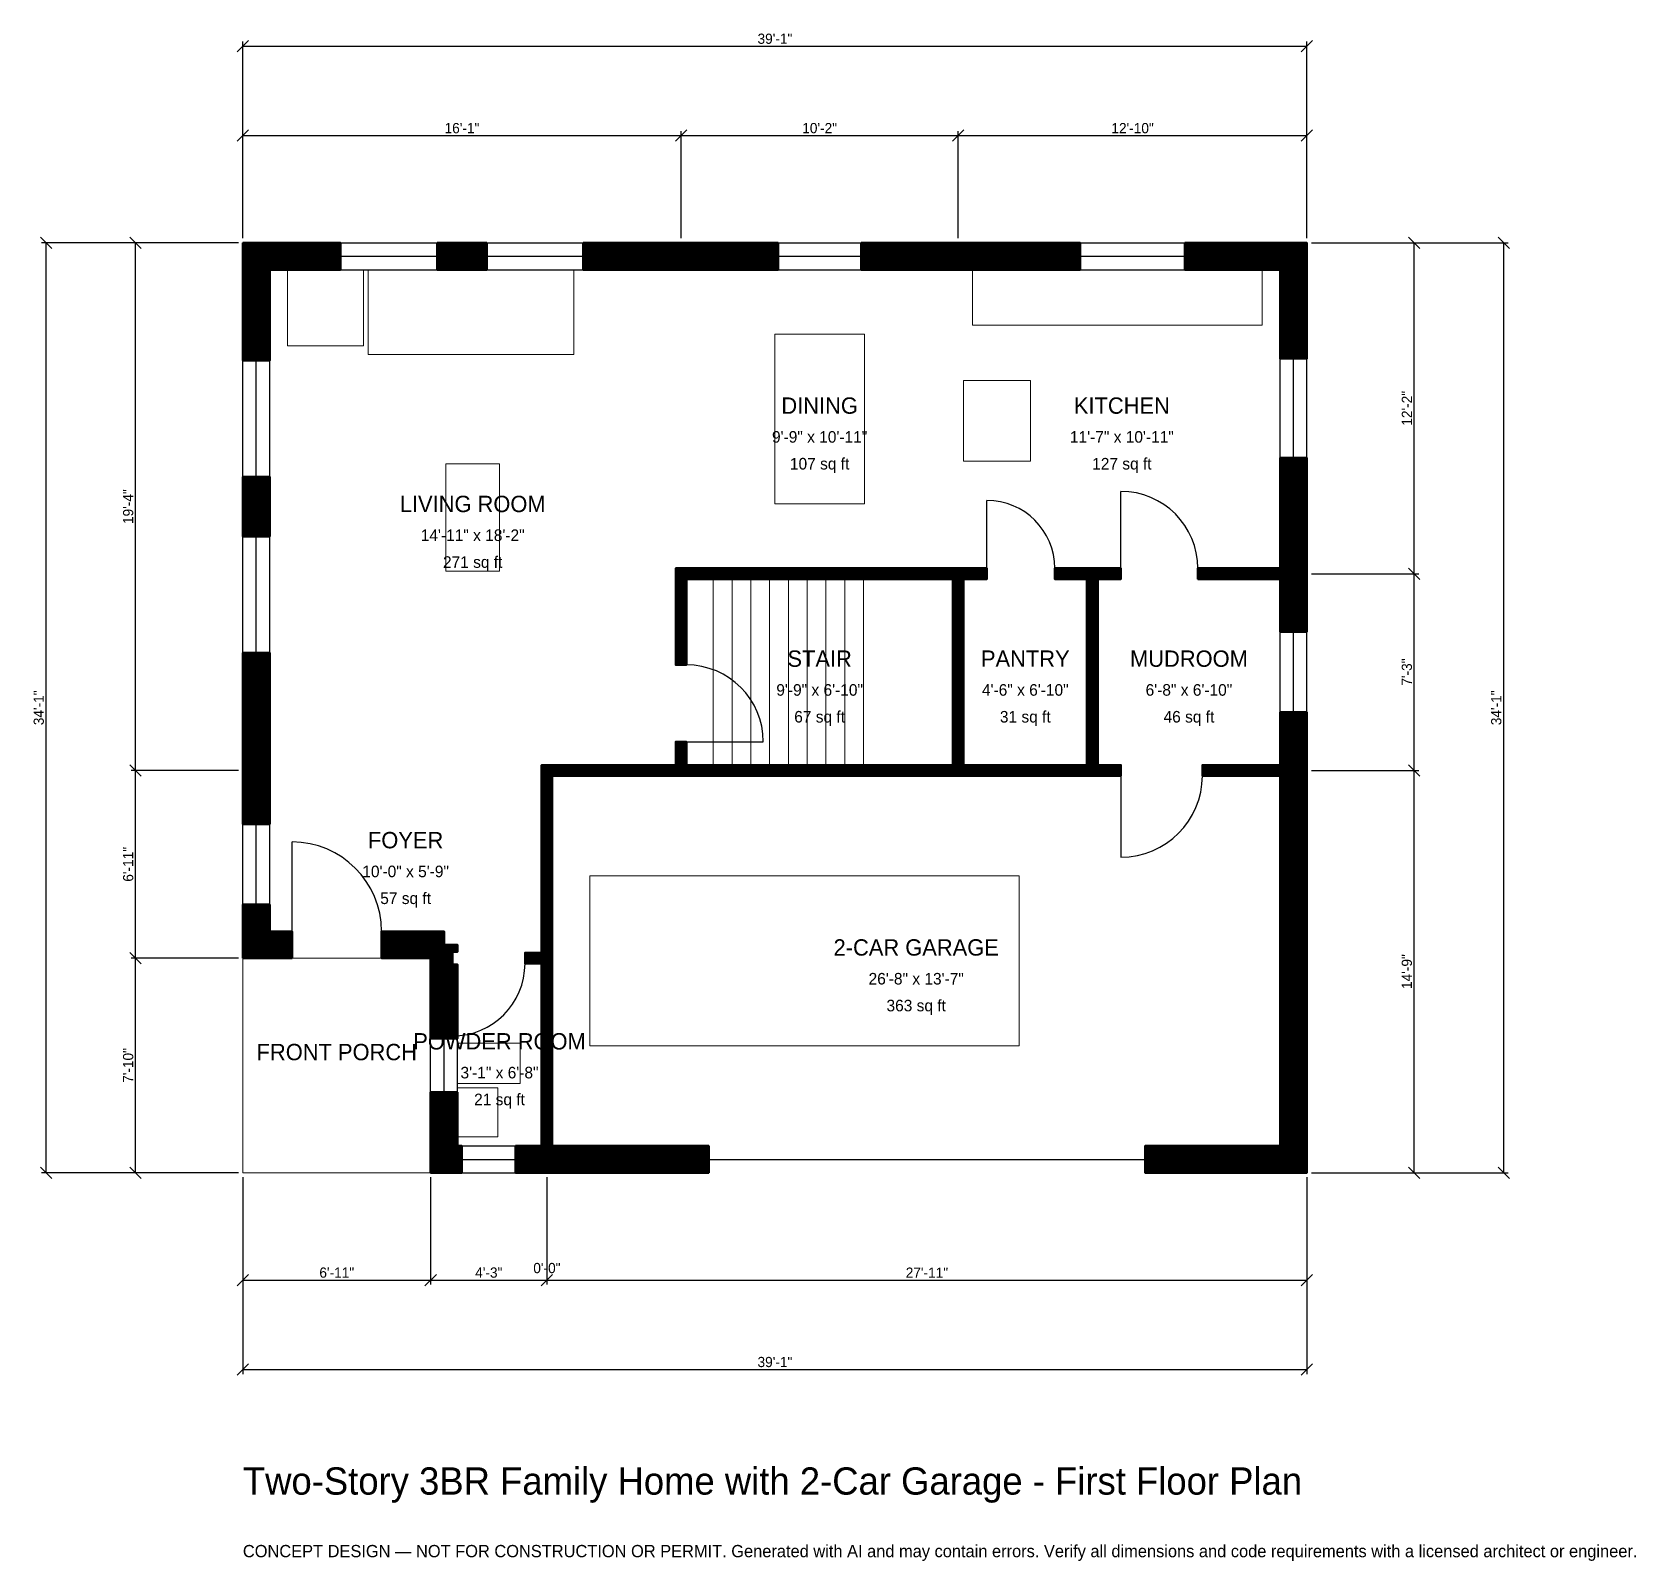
# Model space of a CAD drawing. Header units: inches. Extents: x -93 to 613, y -171 to 502.
import ezdxf
from ezdxf.enums import TextEntityAlignment as Align

# ---------------------------------------------------------------- set-up
doc = ezdxf.new("R2010")
doc.units = ezdxf.units.IN
doc.header["$MEASUREMENT"] = 0
doc.linetypes.add('DASHED', pattern=[0.6, 0.5, -0.1])
for name, color, linetype, lineweight in [('A-ANNO-DIMS', 1, 'Continuous', 13), ('A-ANNO-TEXT', 7, 'Continuous', 18), ('A-AREA-IDEN', 7, 'Continuous', 18), ('A-DOOR', 2, 'Continuous', 25), ('A-FLOR-FIXT', 9, 'Continuous', 13), ('A-FLOR-STRS', 3, 'Continuous', 18), ('A-FURN', 9, 'Continuous', 13), ('A-GLAZ', 4, 'Continuous', 25), ('A-SITE-PAVE', 8, 'Continuous', 13), ('A-WALL', 7, 'Continuous', 50), ('A-WALL-PATT', 8, 'Continuous', 13)]:
    doc.layers.add(name, color=color, linetype=linetype, lineweight=lineweight)
doc.dimstyles.new('PLAN', dxfattribs={"dimtxt": 4.5, "dimasz": 3, "dimexe": 2, "dimexo": 2, "dimgap": 1, "dimtad": 1, "dimdec": 0, "dimlunit": 4, "dimtsz": 2.5, "dimcen": 2.5, "dimclrd": 1, "dimclre": 1, "dimazin": 3, "dimtfac": 1, "dimtmove": 0, "dimatfit": 3})

msp = doc.modelspace()

# ---------------------------------------------------------------- hatches: boundary and pattern name
at = {"layer": 'A-WALL-PATT'}
h = msp.add_hatch(dxfattribs=at)
h.set_pattern_fill('ANSI31', color=8, scale=0.8)
h.paths.add_polyline_path([(127.9528, 0), (120.0787, 0), (120.0787, 11.811), (127.9528, 11.811), (131.4961, 11.811), (131.4961, 92.126), (131.4961, 92.126), (124.2126, 92.126), (124.2126, 96.8504), (131.4961, 96.8504), (131.4961, 174.8031), (131.4961, 179.5276), (136.2205, 179.5276), (190.5512, 179.5276), (190.5512, 189.7638), (195.2756, 189.7638), (195.2756, 179.5276), (312.5984, 179.5276), (312.5984, 261.4173), (195.2756, 261.4173), (195.2756, 223.622), (190.5512, 223.622), (190.5512, 261.4173), (190.5512, 266.1417), (195.2756, 266.1417), (312.5984, 266.1417), (317.3228, 266.1417), (327.5591, 266.1417), (327.5591, 261.4173), (317.3228, 261.4173), (317.3228, 179.5276), (371.6535, 179.5276), (371.6535, 261.4173), (357.4803, 261.4173), (357.4803, 266.1417), (371.6535, 266.1417), (376.378, 266.1417), (386.6142, 266.1417), (386.6142, 261.4173), (376.378, 261.4173), (376.378, 179.5276), (386.6142, 179.5276), (386.6142, 174.8031), (376.378, 174.8031), (371.6535, 174.8031), (317.3228, 174.8031), (312.5984, 174.8031), (195.2756, 174.8031), (190.5512, 174.8031), (136.2205, 174.8031), (136.2205, 96.8504), (136.2205, 96.8504), (136.2205, 11.811), (139.7638, 11.811), (205.1181, 11.811), (205.1181, 0), (139.7638, 0), (136.2205, 0), (136.2205, 0), (131.4961, 0), (131.4961, 0), (127.9528, 0)])
h.paths.add_polyline_path([(94.4882, 0), (94.4882, 0), (82.6772, 0), (82.6772, 0), (82.6771, 0), (82.6771, 11.811), (82.6772, 11.811), (82.6772, 35.4331), (94.4882, 35.4331), (94.4882, 11.811), (96.4567, 11.811), (96.4567, 0), (94.4882, 0)])
h.paths.add_polyline_path([(82.6772, 92.126), (82.6771, 92.126), (82.6771, 94.4881), (80.315, 94.4881), (80.315, 94.4882), (61.0236, 94.4882), (61.0236, 106.2992), (88.5827, 106.2992), (88.5827, 100.3937), (94.4882, 100.3937), (94.4882, 97.2441), (92.3228, 97.2441), (92.3228, 91.7323), (94.4882, 91.7323), (94.4882, 59.0551), (82.6772, 59.0551), (82.6772, 92.126)])
h.paths.add_polyline_path([(11.811, 94.4882), (11.811, 94.4881), (0, 94.4881), (0, 94.4882), (0, 94.4882), (0, 106.2992), (0, 106.2992), (0, 118.1102), (11.811, 118.1102), (11.811, 106.2992), (21.6535, 106.2992), (21.6535, 94.4882), (11.811, 94.4882)])
h.paths.add_polyline_path([(0, 171.2598), (0, 183.0709), (0, 229.0026), (11.811, 229.0026), (11.811, 183.0709), (11.811, 171.2598), (11.811, 153.5433), (0, 153.5433), (0, 171.2598)])
h.paths.add_polyline_path([(0, 306.4304), (11.811, 306.4304), (11.811, 280.1837), (0, 280.1837), (0, 306.4304)])
h.paths.add_polyline_path([(0, 397.6378), (0, 397.6378), (0, 409.4488), (0, 409.4488), (0, 409.4489), (11.811, 409.4489), (11.811, 409.4488), (43.0446, 409.4488), (43.0446, 397.6378), (11.811, 397.6378), (11.811, 357.6115), (0, 357.6115), (0, 397.6378)])
h.paths.add_polyline_path([(107.3491, 409.4488), (107.3491, 397.6378), (85.5643, 397.6378), (85.5643, 409.4488), (107.3491, 409.4488)])
h.paths.add_polyline_path([(187.0079, 409.4488), (198.8189, 409.4488), (235.6299, 409.4488), (235.6299, 397.6378), (198.8189, 397.6378), (187.0079, 397.6378), (149.8688, 397.6378), (149.8688, 409.4488), (187.0079, 409.4488)])
h.paths.add_polyline_path([(309.0551, 409.4488), (320.8661, 409.4488), (368.7008, 409.4488), (368.7008, 397.6378), (320.8661, 397.6378), (309.0551, 397.6378), (272.2441, 397.6378), (272.2441, 409.4488), (309.0551, 409.4488)])
h.paths.add_polyline_path([(456.6929, 409.4488), (456.6929, 409.4489), (468.5039, 409.4489), (468.5039, 409.4488), (468.504, 409.4488), (468.504, 397.6378), (468.5039, 397.6378), (468.5039, 358.4646), (456.6929, 358.4646), (456.6929, 397.6378), (414.7638, 397.6378), (414.7638, 409.4488), (456.6929, 409.4488)])
h.paths.add_polyline_path([(468.5039, 269.685), (468.5039, 266.1417), (468.504, 266.1417), (468.504, 261.4173), (468.5039, 261.4173), (468.5039, 257.874), (468.5039, 238.189), (456.6929, 238.189), (456.6929, 257.874), (456.6929, 261.4173), (420.4724, 261.4173), (420.4724, 266.1417), (456.6929, 266.1417), (456.6929, 269.685), (456.6929, 314.7638), (468.5039, 314.7638), (468.5039, 269.685)])
h.paths.add_polyline_path([(468.5039, 183.0709), (468.5039, 179.5276), (468.504, 179.5276), (468.504, 174.8031), (468.5039, 174.8031), (468.5039, 171.2598), (468.5039, 11.811), (468.504, 11.811), (468.504, 0), (468.5039, 0), (468.5039, 0), (456.6929, 0), (456.6929, 0), (397.2441, 0), (397.2441, 11.811), (456.6929, 11.811), (456.6929, 171.2598), (456.6929, 174.8031), (422.4409, 174.8031), (422.4409, 179.5276), (456.6929, 179.5276), (456.6929, 183.0709), (456.6929, 202.7559), (468.5039, 202.7559), (468.5039, 183.0709)])

# ---------------------------------------------------------------- linework, layer by layer
at = {"layer": 'A-DOOR'}
for p, q in [((386.6142, 266.1417), (386.6142, 300)), ((327.5591, 266.1417), (327.5591, 296.063)), ((195.2756, 189.7638), (229.1339, 189.7638)), ((386.6142, 174.8031), (386.6142, 138.9764)), ((21.6535, 106.2992), (21.6535, 145.6693)), ((92.3228, 92.126), (92.3228, 60.2362))]:
    msp.add_line(p, q, dxfattribs=at)
at = {"layer": 'A-DOOR', "linetype": 'DASHED'}
msp.add_line((205.1181, 5.9055), (397.2441, 5.9055), dxfattribs=at)
at = {"layer": 'A-DOOR'}
for centre, radius, start, end in [((386.6142, 266.1417), 33.8583, 0, 90), ((327.5591, 266.1417), 29.9213, 0, 90), ((195.2756, 189.7638), 33.8583, 0, 90), ((386.6142, 174.8031), 35.8268, 270, 360), ((21.6535, 106.2992), 39.3701, 0, 90), ((92.3228, 92.126), 31.8898, 270, 360)]:
    msp.add_arc(centre, radius, start, end, dxfattribs=at)
at = {"layer": 'A-FLOR-FIXT'}
for points in [[(321.2598, 373.2283), (448.8189, 373.2283), (448.8189, 397.6378), (321.2598, 397.6378)], [(94.4882, 39.3701), (122.0472, 39.3701), (122.0472, 57.0866), (94.4882, 57.0866)], [(94.4882, 15.748), (112.2047, 15.748), (112.2047, 37.4016), (94.4882, 37.4016)]]:
    msp.add_lwpolyline(points, close=True, dxfattribs=at)
at = {"layer": 'A-FLOR-STRS'}
for p, q in [((207.0866, 179.5276), (207.0866, 261.4173)), ((215.3543, 179.5276), (215.3543, 261.4173)), ((223.622, 179.5276), (223.622, 261.4173)), ((231.8898, 179.5276), (231.8898, 261.4173)), ((240.1575, 179.5276), (240.1575, 261.4173)), ((248.4252, 179.5276), (248.4252, 261.4173)), ((256.6929, 179.5276), (256.6929, 261.4173)), ((264.9606, 179.5276), (264.9606, 261.4173)), ((273.2283, 179.5276), (273.2283, 261.4173))]:
    msp.add_line(p, q, dxfattribs=at)
at = {"layer": 'A-FURN'}
for points in [[(19.685, 364.1732), (53.1496, 364.1732), (53.1496, 397.6378), (19.685, 397.6378)], [(55.1181, 360.2362), (145.6693, 360.2362), (145.6693, 397.6378), (55.1181, 397.6378)], [(234.252, 294.4882), (273.622, 294.4882), (273.622, 369.2913), (234.252, 369.2913)], [(317.3228, 313.3858), (346.8504, 313.3858), (346.8504, 348.8189), (317.3228, 348.8189)], [(89.3701, 264.9606), (112.9921, 264.9606), (112.9921, 312.2047), (89.3701, 312.2047)], [(152.7559, 55.9055), (341.7323, 55.9055), (341.7323, 130.7087), (152.7559, 130.7087)]]:
    msp.add_lwpolyline(points, close=True, dxfattribs=at)
at = {"layer": 'A-GLAZ'}
for p, q in [((43.0446, 409.4488), (85.5643, 409.4488)), ((43.0446, 403.5433), (85.5643, 403.5433)), ((107.3491, 409.4488), (149.8688, 409.4488)), ((107.3491, 403.5433), (149.8688, 403.5433)), ((235.6299, 409.4488), (272.2441, 409.4488)), ((235.6299, 403.5433), (272.2441, 403.5433)), ((368.7008, 409.4488), (414.7638, 409.4488)), ((368.7008, 403.5433), (414.7638, 403.5433)), ((43.0446, 397.6378), (85.5643, 397.6378)), ((107.3491, 397.6378), (149.8688, 397.6378)), ((235.6299, 397.6378), (272.2441, 397.6378)), ((368.7008, 397.6378), (414.7638, 397.6378)), ((0, 306.4304), (0, 357.6115)), ((5.9055, 306.4304), (5.9055, 357.6115)), ((11.811, 306.4304), (11.811, 357.6115)), ((456.6929, 314.7638), (456.6929, 358.4646)), ((462.5984, 314.7638), (462.5984, 358.4646)), ((468.5039, 314.7638), (468.5039, 358.4646)), ((0, 229.0026), (0, 280.1837)), ((5.9055, 229.0026), (5.9055, 280.1837)), ((11.811, 229.0026), (11.811, 280.1837)), ((456.6929, 202.7559), (456.6929, 238.189)), ((462.5984, 202.7559), (462.5984, 238.189)), ((468.5039, 202.7559), (468.5039, 238.189)), ((0, 118.1102), (0, 153.5433)), ((5.9055, 118.1102), (5.9055, 153.5433)), ((11.811, 118.1102), (11.811, 153.5433)), ((82.6772, 35.4331), (82.6772, 59.0551)), ((88.5827, 35.4331), (88.5827, 59.0551)), ((94.4882, 35.4331), (94.4882, 59.0551)), ((96.4567, 11.811), (120.0787, 11.811)), ((96.4567, 5.9055), (120.0787, 5.9055)), ((96.4567, 0), (120.0787, 0))]:
    msp.add_line(p, q, dxfattribs=at)
at = {"layer": 'A-SITE-PAVE', "linetype": 'DASHED'}
msp.add_lwpolyline([(0, 0), (82.6772, 0), (82.6772, 94.4882), (0, 94.4882)], close=True, dxfattribs=at)
at = {"layer": 'A-WALL'}
for points in [[(0, 397.6378), (0, 397.6378), (0, 409.4488), (0, 409.4488), (0, 409.4489), (11.811, 409.4489), (11.811, 409.4488), (43.0446, 409.4488), (43.0446, 397.6378), (11.811, 397.6378), (11.811, 357.6115), (0, 357.6115), (0, 397.6378)], [(107.3491, 409.4488), (107.3491, 397.6378), (85.5643, 397.6378), (85.5643, 409.4488), (107.3491, 409.4488)], [(187.0079, 409.4488), (198.8189, 409.4488), (235.6299, 409.4488), (235.6299, 397.6378), (198.8189, 397.6378), (187.0079, 397.6378), (149.8688, 397.6378), (149.8688, 409.4488), (187.0079, 409.4488)], [(309.0551, 409.4488), (320.8661, 409.4488), (368.7008, 409.4488), (368.7008, 397.6378), (320.8661, 397.6378), (309.0551, 397.6378), (272.2441, 397.6378), (272.2441, 409.4488), (309.0551, 409.4488)], [(456.6929, 409.4488), (456.6929, 409.4489), (468.5039, 409.4489), (468.5039, 409.4488), (468.504, 409.4488), (468.504, 397.6378), (468.5039, 397.6378), (468.5039, 358.4646), (456.6929, 358.4646), (456.6929, 397.6378), (414.7638, 397.6378), (414.7638, 409.4488), (456.6929, 409.4488)], [(468.5039, 269.685), (468.5039, 266.1417), (468.504, 266.1417), (468.504, 261.4173), (468.5039, 261.4173), (468.5039, 257.874), (468.5039, 238.189), (456.6929, 238.189), (456.6929, 257.874), (456.6929, 261.4173), (420.4724, 261.4173), (420.4724, 266.1417), (456.6929, 266.1417), (456.6929, 269.685), (456.6929, 314.7638), (468.5039, 314.7638), (468.5039, 269.685)], [(0, 306.4304), (11.811, 306.4304), (11.811, 280.1837), (0, 280.1837), (0, 306.4304)], [(127.9528, 0), (120.0787, 0), (120.0787, 11.811), (127.9528, 11.811), (131.4961, 11.811), (131.4961, 92.126), (131.4961, 92.126), (124.2126, 92.126), (124.2126, 96.8504), (131.4961, 96.8504), (131.4961, 174.8031), (131.4961, 179.5276), (136.2205, 179.5276), (190.5512, 179.5276), (190.5512, 189.7638), (195.2756, 189.7638), (195.2756, 179.5276), (312.5984, 179.5276), (312.5984, 261.4173), (195.2756, 261.4173), (195.2756, 223.622), (190.5512, 223.622), (190.5512, 261.4173), (190.5512, 266.1417), (195.2756, 266.1417), (312.5984, 266.1417), (317.3228, 266.1417), (327.5591, 266.1417), (327.5591, 261.4173), (317.3228, 261.4173), (317.3228, 179.5276), (371.6535, 179.5276), (371.6535, 261.4173), (357.4803, 261.4173), (357.4803, 266.1417), (371.6535, 266.1417), (376.378, 266.1417), (386.6142, 266.1417), (386.6142, 261.4173), (376.378, 261.4173), (376.378, 179.5276), (386.6142, 179.5276), (386.6142, 174.8031), (376.378, 174.8031), (371.6535, 174.8031), (317.3228, 174.8031), (312.5984, 174.8031), (195.2756, 174.8031), (190.5512, 174.8031), (136.2205, 174.8031), (136.2205, 96.8504), (136.2205, 96.8504), (136.2205, 11.811), (139.7638, 11.811), (205.1181, 11.811), (205.1181, 0), (139.7638, 0), (136.2205, 0), (136.2205, 0), (131.4961, 0), (131.4961, 0), (127.9528, 0)], [(0, 171.2598), (0, 183.0709), (0, 229.0026), (11.811, 229.0026), (11.811, 183.0709), (11.811, 171.2598), (11.811, 153.5433), (0, 153.5433), (0, 171.2598)], [(468.5039, 183.0709), (468.5039, 179.5276), (468.504, 179.5276), (468.504, 174.8031), (468.5039, 174.8031), (468.5039, 171.2598), (468.5039, 11.811), (468.504, 11.811), (468.504, 0), (468.5039, 0), (468.5039, 0), (456.6929, 0), (456.6929, 0), (397.2441, 0), (397.2441, 11.811), (456.6929, 11.811), (456.6929, 171.2598), (456.6929, 174.8031), (422.4409, 174.8031), (422.4409, 179.5276), (456.6929, 179.5276), (456.6929, 183.0709), (456.6929, 202.7559), (468.5039, 202.7559), (468.5039, 183.0709)], [(11.811, 94.4882), (11.811, 94.4881), (0, 94.4881), (0, 94.4882), (0, 94.4882), (0, 106.2992), (0, 106.2992), (0, 118.1102), (11.811, 118.1102), (11.811, 106.2992), (21.6535, 106.2992), (21.6535, 94.4882), (11.811, 94.4882)], [(82.6772, 92.126), (82.6771, 92.126), (82.6771, 94.4881), (80.315, 94.4881), (80.315, 94.4882), (61.0236, 94.4882), (61.0236, 106.2992), (88.5827, 106.2992), (88.5827, 100.3937), (94.4882, 100.3937), (94.4882, 97.2441), (92.3228, 97.2441), (92.3228, 91.7323), (94.4882, 91.7323), (94.4882, 59.0551), (82.6772, 59.0551), (82.6772, 92.126)], [(94.4882, 0), (94.4882, 0), (82.6772, 0), (82.6772, 0), (82.6771, 0), (82.6771, 11.811), (82.6772, 11.811), (82.6772, 35.4331), (94.4882, 35.4331), (94.4882, 11.811), (96.4567, 11.811), (96.4567, 0), (94.4882, 0)]]:
    msp.add_lwpolyline(points, close=True, dxfattribs=at)

# ---------------------------------------------------------------- texts
at = {"layer": 'A-ANNO-TEXT'}
for s, height, p in [('Two-Story 3BR Family Home with 2-Car Garage - First Floor Plan', 12, (0, -141.7323)), ('CONCEPT DESIGN — NOT FOR CONSTRUCTION OR PERMIT. Generated with AI and may contain errors. Verify all dimensions and code requirements with a licensed architect or engineer.', 5.4, (0, -169.2913))]:
    msp.add_text(s, height=height, dxfattribs=at).set_placement(p)
at = {"layer": 'A-AREA-IDEN'}
for s, height, p in [('DINING', 7.2, (253.937, 337.7953)), ('KITCHEN', 7.2, (387.0079, 337.7953)), ('9\'-9" x 10\'-11"', 5.1, (253.937, 324.0157)), ('11\'-7" x 10\'-11"', 5.1, (387.0079, 324.0157)), ('107 sq ft', 5.1, (253.937, 312.2047)), ('127 sq ft', 5.1, (387.0079, 312.2047)), ('LIVING ROOM', 7.2, (101.1811, 294.4882)), ('14\'-11" x 18\'-2"', 5.1, (101.1811, 280.7087)), ('271 sq ft', 5.1, (101.1811, 268.8976)), ('STAIR', 7.2, (253.937, 226.378)), ('PANTRY', 7.2, (344.4882, 226.378)), ('MUDROOM', 7.2, (416.5354, 226.378)), ('9\'-9" x 6\'-10"', 5.1, (253.937, 212.5984)), ('4\'-6" x 6\'-10"', 5.1, (344.4882, 212.5984)), ('6\'-8" x 6\'-10"', 5.1, (416.5354, 212.5984)), ('67 sq ft', 5.1, (253.937, 200.7874)), ('31 sq ft', 5.1, (344.4882, 200.7874)), ('46 sq ft', 5.1, (416.5354, 200.7874)), ('FOYER', 7.2, (71.6535, 146.4567)), ('10\'-0" x 5\'-9"', 5.1, (71.6535, 132.6772)), ('57 sq ft', 5.1, (71.6535, 120.8661)), ('2-CAR GARAGE', 7.2, (296.4567, 99.2126)), ('26\'-8" x 13\'-7"', 5.1, (296.4567, 85.4331)), ('363 sq ft', 5.1, (296.4567, 73.622)), ('FRONT PORCH', 7.2, (41.3386, 53.1496)), ('POWDER ROOM', 7.2, (112.9921, 57.874)), ('3\'-1" x 6\'-8"', 5.1, (112.9921, 44.0945)), ('21 sq ft', 5.1, (112.9921, 32.2835))]:
    msp.add_text(s, height=height, dxfattribs=at).set_placement(p, align=Align.MIDDLE_CENTER)

# ---------------------------------------------------------------- dimensions: what is measured, and where the dimension line sits
at = {"layer": 'A-ANNO-DIMS'}
for base, p1, p2, text in [((0, 496.063), (0, 409.4488), (468.5039, 409.4488), '39\'-1"'), ((0, 456.6929), (0, 409.4488), (192.9134, 409.4488), '16\'-1"'), ((192.9134, 456.6929), (192.9134, 409.4488), (314.9606, 409.4488), '10\'-2"'), ((314.9606, 456.6929), (314.9606, 409.4488), (468.5039, 409.4488), '12\'-10"'), ((0, -47.2441), (0, 0), (82.6772, 0), '6\'-11"'), ((0, -86.6142), (0, 0), (468.5039, 0), '39\'-1"'), ((82.6772, -47.2441), (82.6772, 0), (133.8583, 0), '4\'-3"'), ((133.8583, -47.2441), (133.8583, 0), (133.8583, 0), '0\'-0"'), ((133.8583, -47.2441), (133.8583, 0), (468.5039, 0), '27\'-11"')]:
    msp.add_linear_dim(base=base, p1=p1, p2=p2, text=text, dimstyle='PLAN', dxfattribs=at).render()
for base, p1, p2, text in [((-86.6142, 0), (0, 0), (0, 409.4488), '34\'-1"'), ((-47.2441, 177.1654), (0, 177.1654), (0, 409.4488), '19\'-4"'), ((515.748, 263.7795), (468.5039, 263.7795), (468.5039, 409.4488), '12\'-2"'), ((555.1181, 0), (468.5039, 0), (468.5039, 409.4488), '34\'-1"'), ((515.748, 177.1654), (468.5039, 177.1654), (468.5039, 263.7795), '7\'-3"'), ((-47.2441, 94.4882), (0, 94.4882), (0, 177.1654), '6\'-11"'), ((515.748, 0), (468.5039, 0), (468.5039, 177.1654), '14\'-9"'), ((-47.2441, 0), (0, 0), (0, 94.4882), '7\'-10"')]:
    msp.add_linear_dim(base=base, p1=p1, p2=p2, angle=90, text=text, dimstyle='PLAN', dxfattribs=at).render()

doc.saveas('drawing.dxf')
